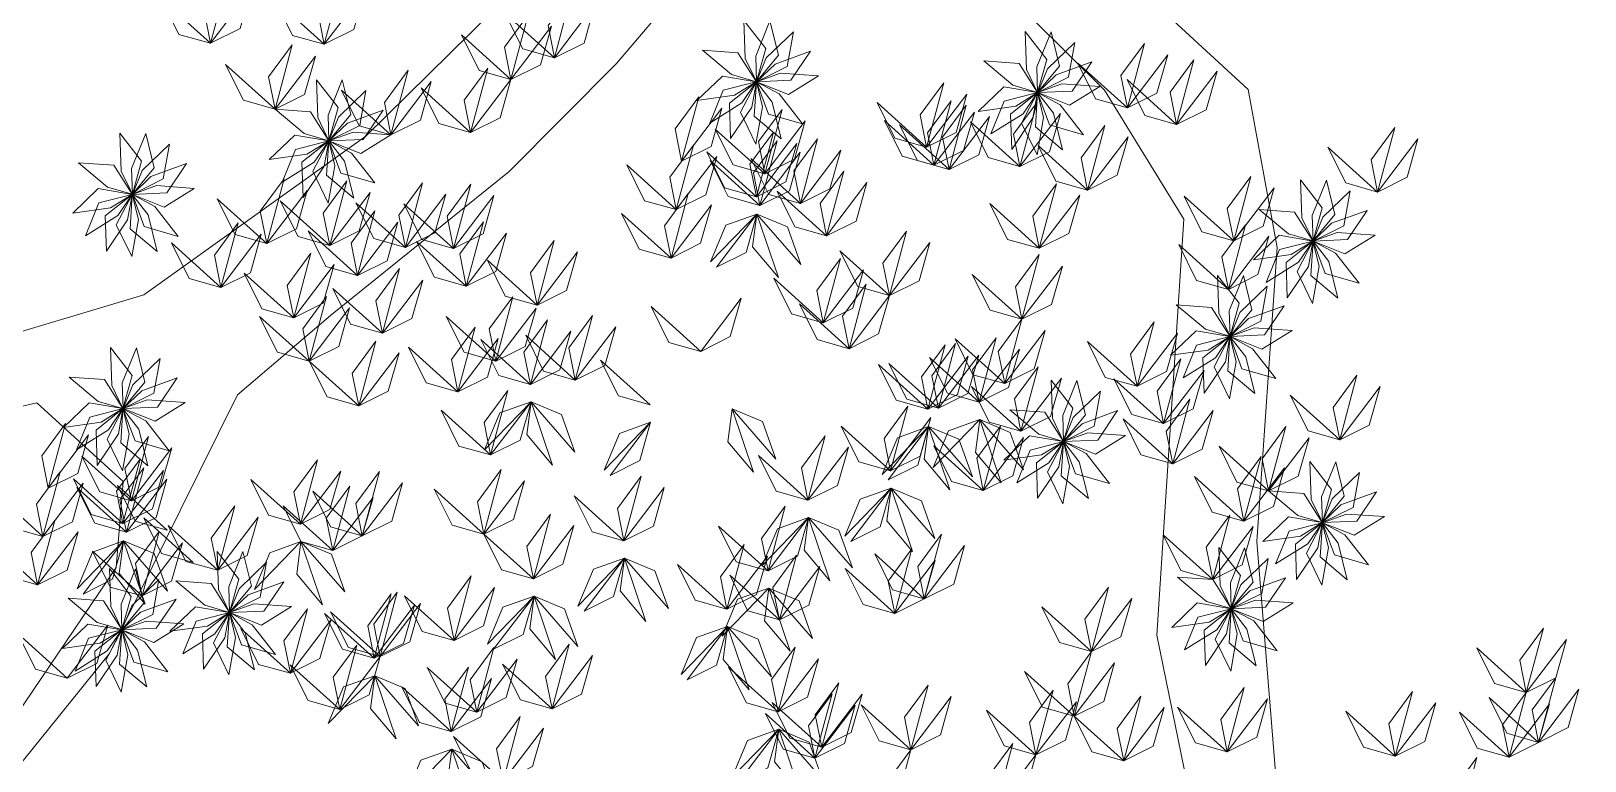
# Model space of a CAD drawing. Header units: inches. Extents: x 4350 to 28384, y -6772 to 993.
# Drawn here: x 5200.9 to 5340.5, y 536.2 to 601.8 of the extents above; entities that cross this region are included whole.
import ezdxf

# ---------------------------------------------------------------- set-up
doc = ezdxf.new("R2010")
doc.units = ezdxf.units.IN
doc.header["$MEASUREMENT"] = 0
doc.layers.add('nascosti', color=1, linetype='Continuous')

msp = doc.modelspace()

# ---------------------------------------------------------------- linework, layer by layer
at = {"layer": 'nascosti', "linetype": 'Continuous', "lineweight": 0}
for points in [[(5191.32, 674.72), (5233.34, 645.86), (5253.36, 637.56), (5262.39, 636.3), (5264.99, 631.8), (5264.36, 627.28), (5259.23, 620.17), (5230.97, 592.34), (5211.03, 578.07), (5182.7, 569.58)], [(5440.23, 498.36), (5418.93, 504.08), (5403.46, 505.31), (5384.08, 514.9), (5363.53, 492.9), (5334.44, 512.13), (5313.09, 530.75), (5311.06, 555.89), (5312.89, 582.33), (5310.26, 596.51), (5291.49, 613.85), (5281.13, 625.41), (5297.87, 633.21), (5333.93, 644.31), (5365.51, 649.59), (5395.2, 641.32), (5435.2, 634.39)], [(5199.59, 535.47), (5207.93, 545.82), (5214.33, 558.74), (5219.45, 569.08), (5227.8, 576.2), (5243.87, 589.16), (5253.51, 598.87), (5265.06, 612.45), (5273.43, 616.36), (5284.42, 609.31), (5297.36, 596.46), (5304.5, 584.88), (5302.06, 547.47), (5305.35, 531.37)], [(5181.43, 563.78), (5201.4, 568.37), (5209.16, 561.3), (5208.55, 553.56), (5190.6, 527.06)]]:
    msp.add_lwpolyline(points, dxfattribs=at)
at = {"layer": 'nascosti', "lineweight": 0}
for points in [[(5217.02, 600.68), (5216.44, 603.58), (5218.56, 606.47), (5217.02, 600.68)], [(5227.24, 600.59), (5226.66, 603.49), (5228.79, 606.38), (5227.24, 600.59)], [(5217.02, 600.68), (5214.17, 601.48), (5212.57, 604.7), (5217.02, 600.68)], [(5217.02, 600.68), (5219.68, 602), (5220.65, 605.45), (5217.02, 600.68)], [(5227.24, 600.59), (5229.9, 601.91), (5230.87, 605.36), (5227.24, 600.59)], [(5247.93, 599.37), (5247.35, 602.28), (5249.47, 605.17), (5247.93, 599.37)], [(5227.24, 600.59), (5224.39, 601.39), (5222.79, 604.61), (5227.24, 600.59)], [(5247.93, 599.37), (5245.08, 600.18), (5243.48, 603.39), (5247.93, 599.37)], [(5247.93, 599.37), (5250.59, 600.69), (5251.56, 604.15), (5247.93, 599.37)], [(5244.02, 597.43), (5243.44, 600.33), (5245.57, 603.22), (5244.02, 597.43)], [(5244.02, 597.43), (5246.68, 598.75), (5247.66, 602.2), (5244.02, 597.43)], [(5264.95, 602.71), (5265.07, 599.3), (5266.08, 597.23), (5266.91, 600.2), (5264.95, 602.71)], [(5267.28, 602.69), (5266.01, 599.53), (5266.08, 597.22), (5268.05, 599.6), (5267.28, 602.69)], [(5222.82, 594.75), (5222.23, 597.66), (5224.36, 600.55), (5222.82, 594.75)], [(5244.02, 597.43), (5241.17, 598.23), (5239.57, 601.45), (5244.02, 597.43)], [(5269.4, 601.72), (5266.95, 599.36), (5266.08, 597.22), (5268.84, 598.59), (5269.4, 601.72)], [(5290.23, 601.74), (5290.35, 598.33), (5291.35, 596.25), (5292.18, 599.23), (5290.23, 601.74)], [(5292.56, 601.72), (5291.28, 598.56), (5291.35, 596.25), (5293.32, 598.63), (5292.56, 601.72)], [(5294.68, 600.75), (5292.23, 598.39), (5291.36, 596.25), (5294.12, 597.62), (5294.68, 600.75)], [(5299.41, 594.87), (5298.83, 597.77), (5300.96, 600.66), (5299.41, 594.87)], [(5222.82, 594.75), (5225.47, 596.07), (5226.45, 599.53), (5222.82, 594.75)], [(5261.24, 600.06), (5263.85, 597.87), (5266.07, 597.22), (5264.42, 599.83), (5261.24, 600.06)], [(5270.95, 599.98), (5267.75, 598.81), (5266.08, 597.22), (5269.16, 597.35), (5270.95, 599.98)], [(5286.52, 599.09), (5289.13, 596.9), (5291.34, 596.25), (5289.69, 598.86), (5286.52, 599.09)], [(5299.41, 594.87), (5302.07, 596.19), (5303.04, 599.64), (5299.41, 594.87)], [(5303.84, 593.39), (5303.26, 596.29), (5305.38, 599.18), (5303.84, 593.39)], [(5222.82, 594.75), (5219.97, 595.56), (5218.37, 598.77), (5222.82, 594.75)], [(5233.23, 592.45), (5232.64, 595.36), (5234.77, 598.25), (5233.23, 592.45)], [(5240.39, 592.65), (5239.81, 595.56), (5241.94, 598.45), (5240.39, 592.65)], [(5260.73, 595.53), (5264.1, 596), (5266.06, 597.22), (5263.02, 597.73), (5260.73, 595.53)], [(5271.65, 597.76), (5268.25, 597.99), (5266.08, 597.21), (5268.95, 596.08), (5271.65, 597.76)], [(5296.22, 599.01), (5293.02, 597.84), (5291.36, 596.25), (5294.44, 596.38), (5296.22, 599.01)], [(5299.41, 594.87), (5296.56, 595.68), (5294.96, 598.89), (5299.41, 594.87)], [(5303.84, 593.39), (5306.49, 594.71), (5307.47, 598.16), (5303.84, 593.39)], [(5226.53, 597.4), (5226.65, 594), (5227.65, 591.92), (5228.48, 594.89), (5226.53, 597.4)], [(5228.86, 597.38), (5227.58, 594.22), (5227.65, 591.92), (5229.62, 594.29), (5228.86, 597.38)], [(5230.98, 596.42), (5228.53, 594.05), (5227.66, 591.92), (5230.42, 593.29), (5230.98, 596.42)], [(5233.23, 592.45), (5230.38, 593.26), (5228.78, 596.47), (5233.23, 592.45)], [(5233.23, 592.45), (5235.88, 593.77), (5236.86, 597.23), (5233.23, 592.45)], [(5240.39, 592.65), (5237.54, 593.46), (5235.94, 596.67), (5240.39, 592.65)], [(5240.39, 592.65), (5243.05, 593.97), (5244.02, 597.43), (5240.39, 592.65)], [(5261.88, 593.5), (5264.77, 595.31), (5266.06, 597.21), (5263.08, 596.45), (5261.88, 593.5)], [(5263.75, 592.12), (5265.66, 594.94), (5266.07, 597.21), (5263.65, 595.3), (5263.75, 592.12)], [(5266.03, 591.61), (5266.62, 594.97), (5266.07, 597.21), (5264.64, 594.48), (5266.03, 591.61)], [(5268.31, 592.08), (5267.49, 595.39), (5266.07, 597.21), (5265.88, 594.13), (5268.31, 592.08)], [(5270.21, 593.43), (5268.11, 596.12), (5266.08, 597.21), (5267.15, 594.32), (5270.21, 593.43)], [(5281.37, 591.33), (5280.79, 594.24), (5282.92, 597.13), (5281.37, 591.33)], [(5286, 594.56), (5289.38, 595.03), (5291.34, 596.25), (5288.3, 596.76), (5286, 594.56)], [(5296.93, 596.79), (5293.53, 597.02), (5291.36, 596.24), (5294.22, 595.11), (5296.93, 596.79)], [(5303.84, 593.39), (5300.99, 594.19), (5299.39, 597.41), (5303.84, 593.39)], [(5259.35, 590.08), (5258.77, 592.98), (5260.9, 595.87), (5259.35, 590.08)], [(5281.37, 591.33), (5278.52, 592.14), (5276.92, 595.35), (5281.37, 591.33)], [(5281.37, 591.33), (5284.03, 592.65), (5285, 596.11), (5281.37, 591.33)], [(5282.03, 589.71), (5281.44, 592.62), (5283.57, 595.51), (5282.03, 589.71)], [(5283.4, 589.33), (5282.81, 592.23), (5284.94, 595.12), (5283.4, 589.33)], [(5287.15, 592.53), (5290.04, 594.34), (5291.34, 596.24), (5288.35, 595.48), (5287.15, 592.53)], [(5289.03, 591.14), (5290.93, 593.97), (5291.34, 596.24), (5288.92, 594.32), (5289.03, 591.14)], [(5289.76, 589.59), (5289.18, 592.5), (5291.3, 595.39), (5289.76, 589.59)], [(5291.3, 590.64), (5291.89, 594), (5291.34, 596.24), (5289.91, 593.5), (5291.3, 590.64)], [(5293.59, 591.11), (5292.76, 594.41), (5291.35, 596.24), (5291.15, 593.16), (5293.59, 591.11)], [(5295.48, 592.46), (5293.38, 595.15), (5291.35, 596.24), (5292.43, 593.35), (5295.48, 592.46)], [(5222.82, 594.75), (5225.43, 592.56), (5227.64, 591.92), (5225.99, 594.52), (5222.82, 594.75)], [(5232.53, 594.67), (5229.32, 593.51), (5227.66, 591.91), (5230.74, 592.04), (5232.53, 594.67)], [(5259.35, 590.08), (5262.01, 591.4), (5262.98, 594.85), (5259.35, 590.08)], [(5266.83, 588.93), (5266.25, 591.84), (5268.38, 594.73), (5266.83, 588.93)], [(5266.83, 588.93), (5269.49, 590.25), (5270.46, 593.71), (5266.83, 588.93)], [(5282.03, 589.71), (5279.18, 590.52), (5277.58, 593.73), (5282.03, 589.71)], [(5282.03, 589.71), (5284.68, 591.03), (5285.66, 594.49), (5282.03, 589.71)], [(5283.4, 589.33), (5286.05, 590.65), (5287.03, 594.1), (5283.4, 589.33)], [(5289.76, 589.59), (5286.91, 590.4), (5285.31, 593.61), (5289.76, 589.59)], [(5289.76, 589.59), (5292.42, 590.91), (5293.39, 594.37), (5289.76, 589.59)], [(5208.86, 592.59), (5208.98, 589.19), (5209.99, 587.11), (5210.82, 590.08), (5208.86, 592.59)], [(5211.19, 592.57), (5209.92, 589.41), (5209.99, 587.11), (5211.96, 589.48), (5211.19, 592.57)], [(5222.3, 590.22), (5225.68, 590.7), (5227.64, 591.91), (5224.6, 592.43), (5222.3, 590.22)], [(5233.23, 592.45), (5229.83, 592.69), (5227.66, 591.91), (5230.52, 590.77), (5233.23, 592.45)], [(5266.83, 588.93), (5263.98, 589.74), (5262.38, 592.95), (5266.83, 588.93)], [(5266.07, 586.89), (5265.48, 589.8), (5267.61, 592.69), (5266.07, 586.89)], [(5283.4, 589.33), (5280.54, 590.13), (5278.94, 593.35), (5283.4, 589.33)], [(5295.84, 587.48), (5295.26, 590.39), (5297.39, 593.28), (5295.84, 587.48)], [(5295.84, 587.48), (5298.5, 588.81), (5299.48, 592.26), (5295.84, 587.48)], [(5321.9, 587.31), (5321.31, 590.21), (5323.44, 593.1), (5321.9, 587.31)], [(5213.32, 591.61), (5210.86, 589.24), (5209.99, 587.1), (5212.76, 588.48), (5213.32, 591.61)], [(5223.45, 588.19), (5226.34, 590), (5227.64, 591.91), (5224.65, 591.14), (5223.45, 588.19)], [(5225.33, 586.81), (5227.23, 589.64), (5227.64, 591.91), (5225.22, 589.99), (5225.33, 586.81)], [(5227.6, 586.31), (5228.19, 589.66), (5227.64, 591.9), (5226.22, 589.17), (5227.6, 586.31)], [(5229.89, 586.77), (5229.06, 590.08), (5227.65, 591.9), (5227.45, 588.82), (5229.89, 586.77)], [(5231.78, 588.13), (5229.68, 590.81), (5227.65, 591.9), (5228.73, 589.01), (5231.78, 588.13)], [(5258.87, 585.73), (5258.29, 588.63), (5260.42, 591.52), (5258.87, 585.73)], [(5266.07, 586.89), (5263.22, 587.7), (5261.62, 590.91), (5266.07, 586.89)], [(5266.39, 586.11), (5265.8, 589.02), (5267.93, 591.91), (5266.39, 586.11)], [(5266.07, 586.89), (5268.72, 588.21), (5269.7, 591.66), (5266.07, 586.89)], [(5266.39, 586.11), (5269.04, 587.43), (5270.02, 590.88), (5266.39, 586.11)], [(5270.03, 586.29), (5269.44, 589.2), (5271.57, 592.09), (5270.03, 586.29)], [(5270.03, 586.29), (5272.68, 587.61), (5273.66, 591.07), (5270.03, 586.29)], [(5295.84, 587.48), (5292.99, 588.29), (5291.39, 591.5), (5295.84, 587.48)], [(5321.9, 587.31), (5319.04, 588.12), (5317.44, 591.33), (5321.9, 587.31)], [(5321.9, 587.31), (5324.55, 588.63), (5325.53, 592.08), (5321.9, 587.31)], [(5205.15, 589.94), (5207.77, 587.75), (5209.98, 587.11), (5208.33, 589.71), (5205.15, 589.94)], [(5214.86, 589.86), (5211.66, 588.7), (5209.99, 587.1), (5213.08, 587.23), (5214.86, 589.86)], [(5258.87, 585.73), (5256.02, 586.53), (5254.42, 589.74), (5258.87, 585.73)], [(5258.87, 585.73), (5261.53, 587.05), (5262.51, 590.5), (5258.87, 585.73)], [(5266.39, 586.11), (5263.53, 586.92), (5261.93, 590.13), (5266.39, 586.11)], [(5270.03, 586.29), (5267.18, 587.1), (5265.58, 590.31), (5270.03, 586.29)], [(5222.07, 582.68), (5221.49, 585.59), (5223.62, 588.48), (5222.07, 582.68)], [(5227.73, 582.5), (5227.14, 585.41), (5229.27, 588.3), (5227.73, 582.5)], [(5234.53, 582.33), (5233.94, 585.24), (5236.07, 588.13), (5234.53, 582.33)], [(5238.85, 582.22), (5238.27, 585.13), (5240.4, 588.02), (5238.85, 582.22)], [(5272.38, 583.38), (5271.8, 586.29), (5273.93, 589.18), (5272.38, 583.38)], [(5272.38, 583.38), (5275.04, 584.7), (5276.01, 588.16), (5272.38, 583.38)], [(5291.5, 582.25), (5290.92, 585.15), (5293.05, 588.04), (5291.5, 582.25)], [(5308.97, 582.92), (5308.39, 585.82), (5310.51, 588.71), (5308.97, 582.92)], [(5314.98, 588.39), (5315.1, 584.99), (5316.1, 582.91), (5316.93, 585.88), (5314.98, 588.39)], [(5317.31, 588.37), (5316.03, 585.21), (5316.1, 582.91), (5318.07, 585.28), (5317.31, 588.37)], [(5204.64, 585.41), (5208.02, 585.89), (5209.98, 587.1), (5206.93, 587.62), (5204.64, 585.41)], [(5205.79, 583.38), (5208.68, 585.19), (5209.98, 587.1), (5206.99, 586.33), (5205.79, 583.38)], [(5207.66, 582), (5209.57, 584.82), (5209.98, 587.09), (5207.56, 585.18), (5207.66, 582)], [(5209.94, 581.5), (5210.53, 584.85), (5209.98, 587.09), (5208.55, 584.36), (5209.94, 581.5)], [(5212.22, 581.96), (5211.4, 585.27), (5209.98, 587.09), (5209.79, 584.01), (5212.22, 581.96)], [(5215.56, 587.64), (5212.16, 587.88), (5209.99, 587.1), (5212.86, 585.96), (5215.56, 587.64)], [(5214.12, 583.32), (5212.02, 586), (5209.99, 587.09), (5211.06, 584.2), (5214.12, 583.32)], [(5222.07, 582.68), (5219.22, 583.49), (5217.62, 586.7), (5222.07, 582.68)], [(5222.07, 582.68), (5224.73, 584), (5225.71, 587.45), (5222.07, 582.68)], [(5227.73, 582.5), (5224.88, 583.31), (5223.28, 586.52), (5227.73, 582.5)], [(5227.73, 582.5), (5230.38, 583.82), (5231.36, 587.28), (5227.73, 582.5)], [(5234.53, 582.33), (5237.18, 583.65), (5238.16, 587.11), (5234.53, 582.33)], [(5238.85, 582.22), (5241.51, 583.55), (5242.48, 587), (5238.85, 582.22)], [(5258.4, 581.37), (5257.81, 584.28), (5259.94, 587.17), (5258.4, 581.37)], [(5272.38, 583.38), (5269.53, 584.19), (5267.93, 587.4), (5272.38, 583.38)], [(5291.5, 582.25), (5294.16, 583.57), (5295.13, 587.02), (5291.5, 582.25)], [(5308.97, 582.92), (5306.12, 583.72), (5304.52, 586.93), (5308.97, 582.92)], [(5308.97, 582.92), (5311.62, 584.24), (5312.6, 587.69), (5308.97, 582.92)], [(5319.43, 587.41), (5316.98, 585.04), (5316.11, 582.9), (5318.87, 584.28), (5319.43, 587.41)], [(5230.23, 579.81), (5229.65, 582.72), (5231.77, 585.61), (5230.23, 579.81)], [(5234.53, 582.33), (5231.68, 583.14), (5230.08, 586.35), (5234.53, 582.33)], [(5238.85, 582.22), (5236, 583.03), (5234.4, 586.24), (5238.85, 582.22)], [(5258.4, 581.37), (5255.54, 582.18), (5253.94, 585.39), (5258.4, 581.37)], [(5258.4, 581.37), (5261.05, 582.7), (5262.03, 586.15), (5258.4, 581.37)], [(5266.12, 585.32), (5263.33, 584.33), (5261.95, 581.02), (5266.12, 585.32)], [(5262.49, 580.55), (5265.14, 581.87), (5266.12, 585.32), (5262.49, 580.55)], [(5266.12, 585.32), (5265.73, 582.38), (5268.05, 579.64), (5266.12, 585.32)], [(5266.12, 585.32), (5268.86, 584.18), (5270.06, 580.8), (5266.12, 585.32)], [(5291.5, 582.25), (5288.65, 583.05), (5287.05, 586.27), (5291.5, 582.25)], [(5311.27, 585.74), (5313.88, 583.55), (5316.09, 582.91), (5314.44, 585.51), (5311.27, 585.74)], [(5320.97, 585.66), (5317.77, 584.5), (5316.11, 582.9), (5319.19, 583.03), (5320.97, 585.66)], [(5217.95, 578.73), (5217.37, 581.64), (5219.5, 584.53), (5217.95, 578.73)], [(5230.23, 579.81), (5227.38, 580.62), (5225.78, 583.83), (5230.23, 579.81)], [(5230.23, 579.81), (5232.88, 581.13), (5233.86, 584.59), (5230.23, 579.81)], [(5239.99, 578.84), (5239.41, 581.75), (5241.54, 584.64), (5239.99, 578.84)], [(5278.03, 578.01), (5277.45, 580.91), (5279.57, 583.8), (5278.03, 578.01)], [(5308.49, 578.56), (5307.91, 581.47), (5310.03, 584.36), (5308.49, 578.56)], [(5217.95, 578.73), (5215.1, 579.54), (5213.5, 582.75), (5217.95, 578.73)], [(5217.95, 578.73), (5220.61, 580.05), (5221.58, 583.51), (5217.95, 578.73)], [(5239.99, 578.84), (5237.14, 579.65), (5235.54, 582.86), (5239.99, 578.84)], [(5239.99, 578.84), (5242.65, 580.16), (5243.63, 583.62), (5239.99, 578.84)], [(5246.36, 577.15), (5245.77, 580.06), (5247.9, 582.95), (5246.36, 577.15)], [(5278.03, 578.01), (5280.69, 579.33), (5281.66, 582.78), (5278.03, 578.01)], [(5308.49, 578.56), (5305.64, 579.37), (5304.04, 582.58), (5308.49, 578.56)], [(5308.49, 578.56), (5311.15, 579.89), (5312.12, 583.34), (5308.49, 578.56)], [(5310.75, 581.21), (5314.13, 581.69), (5316.09, 582.9), (5313.05, 583.42), (5310.75, 581.21)], [(5311.9, 579.18), (5314.79, 580.99), (5316.09, 582.9), (5313.1, 582.13), (5311.9, 579.18)], [(5313.78, 577.8), (5315.68, 580.63), (5316.09, 582.9), (5313.67, 580.98), (5313.78, 577.8)], [(5316.05, 577.3), (5316.64, 580.65), (5316.09, 582.89), (5314.66, 580.16), (5316.05, 577.3)], [(5318.34, 577.76), (5317.51, 581.07), (5316.1, 582.89), (5315.9, 579.81), (5318.34, 577.76)], [(5320.23, 579.12), (5318.13, 581.8), (5316.1, 582.89), (5317.18, 580), (5320.23, 579.12)], [(5321.68, 583.44), (5318.28, 583.68), (5316.11, 582.9), (5318.97, 581.76), (5321.68, 583.44)], [(5224.49, 576.01), (5223.9, 578.91), (5226.03, 581.8), (5224.49, 576.01)], [(5224.49, 576.01), (5223.9, 578.91), (5226.03, 581.8), (5224.49, 576.01)], [(5246.36, 577.15), (5243.5, 577.96), (5241.9, 581.17), (5246.36, 577.15)], [(5246.36, 577.15), (5249.01, 578.47), (5249.99, 581.92), (5246.36, 577.15)], [(5272.08, 575.54), (5271.5, 578.45), (5273.63, 581.34), (5272.08, 575.54)], [(5278.03, 578.01), (5275.18, 578.81), (5273.58, 582.03), (5278.03, 578.01)], [(5289.94, 575.88), (5289.35, 578.79), (5291.48, 581.68), (5289.94, 575.88)], [(5224.49, 576.01), (5221.64, 576.81), (5220.04, 580.03), (5224.49, 576.01)], [(5224.49, 576.01), (5221.64, 576.81), (5220.04, 580.03), (5224.49, 576.01)], [(5224.49, 576.01), (5227.14, 577.33), (5228.12, 580.78), (5224.49, 576.01)], [(5224.49, 576.01), (5227.14, 577.33), (5228.12, 580.78), (5224.49, 576.01)], [(5232.46, 574.63), (5231.88, 577.54), (5234, 580.43), (5232.46, 574.63)], [(5272.08, 575.54), (5269.23, 576.35), (5267.63, 579.56), (5272.08, 575.54)], [(5272.08, 575.54), (5274.74, 576.86), (5275.71, 580.32), (5272.08, 575.54)], [(5289.94, 575.88), (5287.08, 576.69), (5285.48, 579.9), (5289.94, 575.88)], [(5289.94, 575.88), (5292.59, 577.2), (5293.57, 580.66), (5289.94, 575.88)], [(5307.51, 579.82), (5307.63, 576.41), (5308.64, 574.34), (5309.47, 577.31), (5307.51, 579.82)], [(5309.85, 579.8), (5308.57, 576.64), (5308.64, 574.34), (5310.61, 576.71), (5309.85, 579.8)], [(5232.46, 574.63), (5229.61, 575.44), (5228.01, 578.65), (5232.46, 574.63)], [(5232.46, 574.63), (5235.12, 575.95), (5236.09, 579.4), (5232.46, 574.63)], [(5274.4, 573.23), (5273.82, 576.14), (5275.94, 579.03), (5274.4, 573.23)], [(5311.97, 578.84), (5309.52, 576.47), (5308.64, 574.33), (5311.41, 575.7), (5311.97, 578.84)], [(5225.89, 572.11), (5225.3, 575.02), (5227.43, 577.91), (5225.89, 572.11)], [(5225.89, 572.11), (5228.54, 573.43), (5229.52, 576.89), (5225.89, 572.11)], [(5242.65, 572.11), (5242.06, 575.01), (5244.19, 577.9), (5242.65, 572.11)], [(5242.65, 572.11), (5245.3, 573.43), (5246.28, 576.88), (5242.65, 572.11)], [(5261.07, 572.99), (5258.21, 573.79), (5256.61, 577.01), (5261.07, 572.99)], [(5261.07, 572.99), (5263.72, 574.31), (5264.7, 577.76), (5261.07, 572.99)], [(5274.4, 573.23), (5271.55, 574.04), (5269.95, 577.25), (5274.4, 573.23)], [(5274.4, 573.23), (5277.05, 574.55), (5278.03, 578.01), (5274.4, 573.23)], [(5303.8, 577.17), (5306.42, 574.98), (5308.63, 574.34), (5306.98, 576.94), (5303.8, 577.17)], [(5313.51, 577.09), (5310.31, 575.93), (5308.64, 574.33), (5311.73, 574.46), (5313.51, 577.09)], [(5225.89, 572.11), (5223.03, 572.92), (5221.43, 576.13), (5225.89, 572.11)], [(5242.65, 572.11), (5239.8, 572.91), (5238.2, 576.13), (5242.65, 572.11)], [(5245.77, 570.02), (5245.18, 572.92), (5247.31, 575.81), (5245.77, 570.02)], [(5249.8, 570.41), (5249.21, 573.31), (5251.34, 576.2), (5249.8, 570.41)], [(5288.39, 570.09), (5287.81, 572.99), (5289.94, 575.88), (5288.39, 570.09)], [(5300.28, 569.85), (5299.69, 572.75), (5301.82, 575.64), (5300.28, 569.85)], [(5239.25, 569.35), (5238.66, 572.26), (5240.79, 575.15), (5239.25, 569.35)], [(5239.25, 569.35), (5241.9, 570.67), (5242.88, 574.13), (5239.25, 569.35)], [(5245.77, 570.02), (5242.92, 570.82), (5241.32, 574.04), (5245.77, 570.02)], [(5249.8, 570.41), (5246.95, 571.21), (5245.35, 574.43), (5249.8, 570.41)], [(5245.77, 570.02), (5248.42, 571.34), (5249.4, 574.79), (5245.77, 570.02)], [(5249.8, 570.41), (5252.45, 571.73), (5253.43, 575.18), (5249.8, 570.41)], [(5288.39, 570.09), (5285.54, 570.89), (5283.94, 574.11), (5288.39, 570.09)], [(5286.09, 568.42), (5285.5, 571.32), (5287.63, 574.21), (5286.09, 568.42)], [(5288.39, 570.09), (5291.05, 571.41), (5292.03, 574.86), (5288.39, 570.09)], [(5300.28, 569.85), (5302.93, 571.17), (5303.91, 574.62), (5300.28, 569.85)], [(5303.29, 572.64), (5306.67, 573.11), (5308.63, 574.33), (5305.59, 574.84), (5303.29, 572.64)], [(5304.44, 570.61), (5307.33, 572.42), (5308.63, 574.33), (5305.64, 573.56), (5304.44, 570.61)], [(5306.31, 569.23), (5308.22, 572.05), (5308.63, 574.32), (5306.21, 572.41), (5306.31, 569.23)], [(5308.59, 568.72), (5309.18, 572.08), (5308.63, 574.32), (5307.2, 571.59), (5308.59, 568.72)], [(5310.87, 569.19), (5310.05, 572.5), (5308.63, 574.32), (5308.44, 571.24), (5310.87, 569.19)], [(5314.21, 574.87), (5310.81, 575.11), (5308.64, 574.33), (5311.51, 573.19), (5314.21, 574.87)], [(5312.77, 570.54), (5310.67, 573.23), (5308.64, 574.32), (5309.71, 571.43), (5312.77, 570.54)], [(5208.03, 573.33), (5208.15, 569.93), (5209.15, 567.85), (5209.98, 570.82), (5208.03, 573.33)], [(5210.36, 573.32), (5209.08, 570.16), (5209.16, 567.85), (5211.12, 570.23), (5210.36, 573.32)], [(5230.34, 568.09), (5229.75, 571), (5231.88, 573.89), (5230.34, 568.09)], [(5230.34, 568.09), (5232.99, 569.41), (5233.97, 572.87), (5230.34, 568.09)], [(5239.25, 569.35), (5236.4, 570.16), (5234.8, 573.37), (5239.25, 569.35)], [(5281.49, 567.79), (5280.91, 570.7), (5283.04, 573.59), (5281.49, 567.79)], [(5281.49, 567.79), (5284.15, 569.11), (5285.12, 572.57), (5281.49, 567.79)], [(5282.43, 567.88), (5281.85, 570.79), (5283.97, 573.68), (5282.43, 567.88)], [(5282.43, 567.88), (5285.08, 569.2), (5286.06, 572.66), (5282.43, 567.88)], [(5286.09, 568.42), (5288.74, 569.74), (5289.72, 573.19), (5286.09, 568.42)], [(5300.28, 569.85), (5297.42, 570.65), (5295.83, 573.86), (5300.28, 569.85)], [(5212.48, 572.35), (5210.03, 569.98), (5209.16, 567.85), (5211.92, 569.22), (5212.48, 572.35)], [(5230.34, 568.09), (5227.49, 568.9), (5225.89, 572.11), (5230.34, 568.09)], [(5256.52, 568.19), (5253.67, 568.99), (5252.07, 572.21), (5256.52, 568.19)], [(5281.49, 567.79), (5278.64, 568.6), (5277.04, 571.81), (5281.49, 567.79)], [(5282.43, 567.88), (5279.58, 568.69), (5277.98, 571.9), (5282.43, 567.88)], [(5286.09, 568.42), (5283.24, 569.22), (5281.64, 572.44), (5286.09, 568.42)], [(5289.85, 565.82), (5289.27, 568.72), (5291.4, 571.61), (5289.85, 565.82)], [(5302.67, 566.51), (5302.08, 569.42), (5304.21, 572.31), (5302.67, 566.51)], [(5302.67, 566.51), (5305.32, 567.83), (5306.3, 571.28), (5302.67, 566.51)], [(5204.32, 570.68), (5206.93, 568.49), (5209.15, 567.85), (5207.49, 570.45), (5204.32, 570.68)], [(5214.03, 570.61), (5210.83, 569.44), (5209.16, 567.84), (5212.24, 567.97), (5214.03, 570.61)], [(5289.85, 565.82), (5287, 566.62), (5285.4, 569.84), (5289.85, 565.82)], [(5289.85, 565.82), (5292.51, 567.14), (5293.48, 570.59), (5289.85, 565.82)], [(5292.55, 570.39), (5292.67, 566.98), (5293.67, 564.9), (5294.5, 567.87), (5292.55, 570.39)], [(5294.88, 570.37), (5293.6, 567.21), (5293.67, 564.9), (5295.64, 567.28), (5294.88, 570.37)], [(5302.67, 566.51), (5299.81, 567.32), (5298.21, 570.53), (5302.67, 566.51)], [(5318.5, 565.04), (5317.91, 567.95), (5320.04, 570.84), (5318.5, 565.04)], [(5318.5, 565.04), (5321.15, 566.36), (5322.13, 569.82), (5318.5, 565.04)], [(5203.81, 566.15), (5207.18, 566.63), (5209.14, 567.84), (5206.1, 568.36), (5203.81, 566.15)], [(5214.73, 568.38), (5211.33, 568.62), (5209.16, 567.84), (5212.03, 566.7), (5214.73, 568.38)], [(5242.19, 563.68), (5241.61, 566.58), (5243.73, 569.47), (5242.19, 563.68)], [(5245.82, 568.45), (5243.03, 567.46), (5241.65, 564.14), (5245.82, 568.45)], [(5242.19, 563.68), (5244.84, 565), (5245.82, 568.45), (5242.19, 563.68)], [(5242.19, 563.68), (5244.84, 565), (5245.82, 568.45), (5242.19, 563.68)], [(5245.82, 568.45), (5245.43, 565.51), (5247.75, 562.77), (5245.82, 568.45)], [(5245.82, 568.45), (5248.56, 567.31), (5249.76, 563.93), (5245.82, 568.45)], [(5297, 569.4), (5294.55, 567.03), (5293.68, 564.9), (5296.44, 566.27), (5297, 569.4)], [(5303.49, 562.89), (5302.9, 565.79), (5305.03, 568.68), (5303.49, 562.89)], [(5318.5, 565.04), (5315.65, 565.85), (5314.05, 569.06), (5318.5, 565.04)], [(5204.96, 564.13), (5207.85, 565.93), (5209.14, 567.84), (5206.16, 567.07), (5204.96, 564.13)], [(5206.83, 562.74), (5208.74, 565.57), (5209.14, 567.84), (5206.73, 565.92), (5206.83, 562.74)], [(5209.11, 562.24), (5209.7, 565.59), (5209.15, 567.83), (5207.72, 565.1), (5209.11, 562.24)], [(5211.39, 562.7), (5210.56, 566.01), (5209.15, 567.83), (5208.96, 564.76), (5211.39, 562.7)], [(5213.29, 564.06), (5211.19, 566.74), (5209.15, 567.83), (5210.23, 564.94), (5213.29, 564.06)], [(5242.19, 563.68), (5239.34, 564.48), (5237.74, 567.7), (5242.19, 563.68)], [(5263.89, 567.81), (5263.5, 564.87), (5265.82, 562.13), (5263.89, 567.81)], [(5263.89, 567.81), (5266.63, 566.67), (5267.83, 563.29), (5263.89, 567.81)], [(5278.13, 562.25), (5277.55, 565.16), (5279.67, 568.05), (5278.13, 562.25)], [(5278.13, 562.25), (5277.55, 565.16), (5279.67, 568.05), (5278.13, 562.25)], [(5278.13, 562.25), (5280.78, 563.58), (5281.76, 567.03), (5278.13, 562.25)], [(5278.13, 562.25), (5280.78, 563.58), (5281.76, 567.03), (5278.13, 562.25)], [(5288.84, 567.74), (5291.45, 565.54), (5293.66, 564.9), (5292.01, 567.51), (5288.84, 567.74)], [(5298.54, 567.66), (5295.34, 566.49), (5293.68, 564.89), (5296.76, 565.02), (5298.54, 567.66)], [(5303.49, 562.89), (5306.14, 564.21), (5307.12, 567.66), (5303.49, 562.89)], [(5202.43, 560.7), (5201.85, 563.61), (5203.97, 566.5), (5202.43, 560.7)], [(5256.57, 566.62), (5253.78, 565.62), (5252.4, 562.31), (5256.57, 566.62)], [(5252.94, 561.84), (5255.6, 563.17), (5256.57, 566.62), (5252.94, 561.84)], [(5278.13, 562.25), (5275.28, 563.06), (5273.68, 566.27), (5278.13, 562.25)], [(5278.13, 562.25), (5275.28, 563.06), (5273.68, 566.27), (5278.13, 562.25)], [(5281.55, 566.23), (5278.75, 565.23), (5277.37, 561.92), (5281.55, 566.23)], [(5277.92, 561.45), (5280.57, 562.77), (5281.55, 566.23), (5277.92, 561.45)], [(5281.55, 566.23), (5281.16, 563.29), (5283.47, 560.55), (5281.55, 566.23)], [(5281.55, 566.23), (5284.28, 565.09), (5285.49, 561.71), (5281.55, 566.23)], [(5286.14, 566.85), (5283.35, 565.85), (5281.97, 562.54), (5286.14, 566.85)], [(5286.14, 566.85), (5285.75, 563.91), (5288.07, 561.17), (5286.14, 566.85)], [(5286.46, 560.48), (5285.88, 563.39), (5288, 566.28), (5286.46, 560.48)], [(5286.14, 566.85), (5288.88, 565.71), (5290.08, 562.33), (5286.14, 566.85)], [(5299.25, 565.43), (5295.85, 565.67), (5293.68, 564.89), (5296.54, 563.75), (5299.25, 565.43)], [(5303.49, 562.89), (5300.63, 563.69), (5299.03, 566.91), (5303.49, 562.89)], [(5312.11, 560.44), (5311.52, 563.34), (5313.65, 566.23), (5312.11, 560.44)], [(5202.43, 560.7), (5205.09, 562.02), (5206.06, 565.48), (5202.43, 560.7)], [(5209.91, 559.56), (5209.33, 562.46), (5211.45, 565.35), (5209.91, 559.56)], [(5209.91, 559.56), (5212.56, 560.88), (5213.54, 564.33), (5209.91, 559.56)], [(5270.7, 559.61), (5270.12, 562.52), (5272.25, 565.41), (5270.7, 559.61)], [(5270.7, 559.61), (5273.36, 560.93), (5274.34, 564.39), (5270.7, 559.61)], [(5286.46, 560.48), (5283.61, 561.29), (5282.01, 564.5), (5286.46, 560.48)], [(5286.46, 560.48), (5289.12, 561.81), (5290.09, 565.26), (5286.46, 560.48)], [(5288.32, 563.21), (5291.7, 563.68), (5293.66, 564.9), (5290.62, 565.41), (5288.32, 563.21)], [(5289.47, 561.18), (5292.36, 562.98), (5293.66, 564.89), (5290.67, 564.12), (5289.47, 561.18)], [(5291.35, 559.79), (5293.25, 562.62), (5293.66, 564.89), (5291.24, 562.97), (5291.35, 559.79)], [(5293.62, 559.29), (5294.21, 562.65), (5293.66, 564.89), (5292.23, 562.15), (5293.62, 559.29)], [(5295.91, 559.76), (5295.08, 563.06), (5293.67, 564.88), (5293.47, 561.81), (5295.91, 559.76)], [(5297.8, 561.11), (5295.7, 563.8), (5293.67, 564.89), (5294.75, 561.99), (5297.8, 561.11)], [(5312.11, 560.44), (5309.25, 561.24), (5307.65, 564.46), (5312.11, 560.44)], [(5312.11, 560.44), (5314.76, 561.76), (5315.74, 565.21), (5312.11, 560.44)], [(5209.91, 559.56), (5207.06, 560.36), (5205.46, 563.58), (5209.91, 559.56)], [(5209.15, 557.52), (5208.56, 560.42), (5210.69, 563.31), (5209.15, 557.52)], [(5225.09, 557.45), (5224.51, 560.36), (5226.63, 563.25), (5225.09, 557.45)], [(5270.7, 559.61), (5267.85, 560.42), (5266.25, 563.63), (5270.7, 559.61)], [(5309.89, 557.73), (5309.3, 560.64), (5311.43, 563.53), (5309.89, 557.73)], [(5315.82, 563.09), (5315.94, 559.68), (5316.94, 557.6), (5317.77, 560.57), (5315.82, 563.09)], [(5318.15, 563.07), (5316.87, 559.91), (5316.94, 557.6), (5318.91, 559.98), (5318.15, 563.07)], [(5201.95, 556.35), (5201.37, 559.26), (5203.5, 562.15), (5201.95, 556.35)], [(5209.15, 557.52), (5206.29, 558.32), (5204.7, 561.53), (5209.15, 557.52)], [(5209.46, 556.74), (5208.88, 559.64), (5211.01, 562.53), (5209.46, 556.74)], [(5209.15, 557.52), (5211.8, 558.84), (5212.78, 562.29), (5209.15, 557.52)], [(5209.46, 556.74), (5212.12, 558.06), (5213.1, 561.51), (5209.46, 556.74)], [(5225.09, 557.45), (5222.24, 558.26), (5220.64, 561.47), (5225.09, 557.45)], [(5225.09, 557.45), (5227.75, 558.78), (5228.72, 562.23), (5225.09, 557.45)], [(5230.65, 556.4), (5230.07, 559.31), (5232.19, 562.2), (5230.65, 556.4)], [(5241.58, 556.57), (5241, 559.48), (5243.13, 562.37), (5241.58, 556.57)], [(5254.16, 555.97), (5253.58, 558.87), (5255.71, 561.76), (5254.16, 555.97)], [(5309.89, 557.73), (5307.04, 558.54), (5305.44, 561.75), (5309.89, 557.73)], [(5309.89, 557.73), (5312.54, 559.06), (5313.52, 562.51), (5309.89, 557.73)], [(5320.27, 562.1), (5317.82, 559.73), (5316.95, 557.6), (5319.71, 558.97), (5320.27, 562.1)], [(5201.95, 556.35), (5199.1, 557.16), (5197.5, 560.37), (5201.95, 556.35)], [(5201.95, 556.35), (5204.61, 557.67), (5205.58, 561.13), (5201.95, 556.35)], [(5209.46, 556.74), (5206.61, 557.54), (5205.01, 560.76), (5209.46, 556.74)], [(5213.11, 556.92), (5210.25, 557.73), (5208.65, 560.94), (5213.11, 556.92)], [(5230.65, 556.4), (5227.8, 557.21), (5226.2, 560.42), (5230.65, 556.4)], [(5228, 555.08), (5227.41, 557.99), (5229.54, 560.88), (5228, 555.08)], [(5230.65, 556.4), (5233.3, 557.72), (5234.28, 561.18), (5230.65, 556.4)], [(5241.58, 556.57), (5238.73, 557.38), (5237.13, 560.59), (5241.58, 556.57)], [(5241.58, 556.57), (5244.24, 557.89), (5245.22, 561.34), (5241.58, 556.57)], [(5254.16, 555.97), (5251.31, 556.77), (5249.71, 559.99), (5254.16, 555.97)], [(5254.16, 555.97), (5256.82, 557.29), (5257.79, 560.74), (5254.16, 555.97)], [(5278.18, 560.69), (5275.39, 559.69), (5274.01, 556.38), (5278.18, 560.69)], [(5274.55, 555.91), (5277.21, 557.23), (5278.18, 560.69), (5274.55, 555.91)], [(5278.18, 560.69), (5277.79, 557.75), (5280.11, 555.01), (5278.18, 560.69)], [(5278.18, 560.69), (5280.92, 559.55), (5282.12, 556.17), (5278.18, 560.69)], [(5312.11, 560.44), (5314.72, 558.25), (5316.93, 557.6), (5315.28, 560.21), (5312.11, 560.44)], [(5321.81, 560.36), (5318.61, 559.19), (5316.95, 557.6), (5320.03, 557.72), (5321.81, 560.36)], [(5217.66, 553.31), (5217.07, 556.21), (5219.2, 559.1), (5217.66, 553.31)], [(5228, 555.08), (5225.14, 555.89), (5223.55, 559.1), (5228, 555.08)], [(5228, 555.08), (5230.65, 556.4), (5231.63, 559.86), (5228, 555.08)], [(5267.13, 553.27), (5266.54, 556.18), (5268.67, 559.07), (5267.13, 553.27)], [(5201.47, 552), (5200.89, 554.91), (5203.02, 557.8), (5201.47, 552)], [(5215.46, 554.01), (5212.61, 554.81), (5211.01, 558.03), (5215.46, 554.01)], [(5217.66, 553.31), (5214.81, 554.11), (5213.21, 557.33), (5217.66, 553.31)], [(5217.66, 553.31), (5220.31, 554.63), (5221.29, 558.08), (5217.66, 553.31)], [(5246.04, 552.55), (5245.45, 555.46), (5247.58, 558.35), (5246.04, 552.55)], [(5246.04, 552.55), (5248.69, 553.87), (5249.67, 557.33), (5246.04, 552.55)], [(5267.13, 553.27), (5264.27, 554.08), (5262.67, 557.29), (5267.13, 553.27)], [(5270.76, 558.05), (5267.96, 557.05), (5266.58, 553.74), (5270.76, 558.05)], [(5267.13, 553.27), (5269.78, 554.59), (5270.76, 558.05), (5267.13, 553.27)], [(5270.76, 558.05), (5270.37, 555.11), (5272.68, 552.37), (5270.76, 558.05)], [(5270.76, 558.05), (5273.49, 556.91), (5274.7, 553.53), (5270.76, 558.05)], [(5307.08, 552.47), (5306.5, 555.38), (5308.63, 558.27), (5307.08, 552.47)], [(5307.08, 552.47), (5309.74, 553.8), (5310.71, 557.25), (5307.08, 552.47)], [(5311.59, 555.91), (5314.97, 556.38), (5316.93, 557.6), (5313.89, 558.11), (5311.59, 555.91)], [(5312.74, 553.88), (5315.63, 555.68), (5316.93, 557.59), (5313.94, 556.83), (5312.74, 553.88)], [(5314.62, 552.49), (5316.52, 555.32), (5316.93, 557.59), (5314.51, 555.67), (5314.62, 552.49)], [(5316.89, 551.99), (5317.48, 555.35), (5316.93, 557.59), (5315.5, 554.85), (5316.89, 551.99)], [(5319.17, 552.46), (5318.35, 555.76), (5316.94, 557.59), (5316.74, 554.51), (5319.17, 552.46)], [(5321.07, 553.81), (5318.97, 556.5), (5316.94, 557.59), (5318.02, 554.7), (5321.07, 553.81)], [(5322.52, 558.14), (5319.12, 558.37), (5316.95, 557.59), (5319.81, 556.46), (5322.52, 558.14)], [(5201.47, 552), (5198.62, 552.81), (5197.02, 556.02), (5201.47, 552)], [(5201.47, 552), (5204.13, 553.32), (5205.11, 556.77), (5201.47, 552)], [(5209.2, 555.95), (5206.41, 554.95), (5205.03, 551.64), (5209.2, 555.95)], [(5205.57, 551.17), (5208.22, 552.5), (5209.2, 555.95), (5205.57, 551.17)], [(5209.2, 555.95), (5208.81, 553.01), (5211.13, 550.27), (5209.2, 555.95)], [(5209.2, 555.95), (5211.94, 554.81), (5213.14, 551.43), (5209.2, 555.95)], [(5210.86, 551.01), (5210.27, 553.91), (5212.4, 556.8), (5210.86, 551.01)], [(5225.14, 555.89), (5222.35, 554.89), (5220.97, 551.58), (5225.14, 555.89)], [(5225.14, 555.89), (5224.76, 552.95), (5227.07, 550.21), (5225.14, 555.89)], [(5225.14, 555.89), (5227.88, 554.75), (5229.09, 551.37), (5225.14, 555.89)], [(5246.04, 552.55), (5243.18, 553.36), (5241.58, 556.57), (5246.04, 552.55)], [(5281.16, 550.76), (5280.58, 553.66), (5282.7, 556.55), (5281.16, 550.76)], [(5307.08, 552.47), (5304.23, 553.28), (5302.63, 556.49), (5307.08, 552.47)], [(5210.86, 551.01), (5208.01, 551.81), (5206.41, 555.03), (5210.86, 551.01)], [(5210.86, 551.01), (5213.51, 552.33), (5214.49, 555.78), (5210.86, 551.01)], [(5217.6, 555.01), (5217.72, 551.6), (5218.72, 549.53), (5219.55, 552.5), (5217.6, 555.01)], [(5219.93, 554.99), (5218.65, 551.83), (5218.73, 549.53), (5220.69, 551.9), (5219.93, 554.99)], [(5254.22, 554.4), (5251.42, 553.41), (5250.04, 550.09), (5254.22, 554.4)], [(5250.59, 549.63), (5253.24, 550.95), (5254.22, 554.4), (5250.59, 549.63)], [(5254.22, 554.4), (5253.83, 551.46), (5256.14, 548.72), (5254.22, 554.4)], [(5254.22, 554.4), (5256.95, 553.26), (5258.16, 549.88), (5254.22, 554.4)], [(5263.43, 549.82), (5262.84, 552.73), (5264.97, 555.62), (5263.43, 549.82)], [(5263.43, 549.82), (5266.08, 551.14), (5267.06, 554.59), (5263.43, 549.82)], [(5268.14, 548.87), (5267.56, 551.77), (5269.68, 554.66), (5268.14, 548.87)], [(5281.16, 550.76), (5278.31, 551.56), (5276.71, 554.78), (5281.16, 550.76)], [(5278.51, 549.44), (5277.92, 552.34), (5280.05, 555.23), (5278.51, 549.44)], [(5281.16, 550.76), (5283.82, 552.08), (5284.79, 555.53), (5281.16, 550.76)], [(5307.62, 555.35), (5307.74, 551.95), (5308.74, 549.87), (5309.57, 552.84), (5307.62, 555.35)], [(5309.95, 555.34), (5308.67, 552.18), (5308.75, 549.87), (5310.71, 552.25), (5309.95, 555.34)], [(5207.93, 553.46), (5208.05, 550.05), (5209.05, 547.98), (5209.88, 550.95), (5207.93, 553.46)], [(5210.26, 553.44), (5208.98, 550.28), (5209.05, 547.97), (5211.02, 550.35), (5210.26, 553.44)], [(5222.05, 554.03), (5219.6, 551.66), (5218.73, 549.52), (5221.49, 550.89), (5222.05, 554.03)], [(5263.43, 549.82), (5260.58, 550.63), (5258.98, 553.84), (5263.43, 549.82)], [(5268.14, 548.87), (5270.8, 550.19), (5271.77, 553.64), (5268.14, 548.87)], [(5278.51, 549.44), (5275.66, 550.24), (5274.06, 553.46), (5278.51, 549.44)], [(5278.51, 549.44), (5281.16, 550.76), (5282.14, 554.21), (5278.51, 549.44)], [(5312.07, 554.37), (5309.62, 552), (5308.75, 549.87), (5311.51, 551.24), (5312.07, 554.37)], [(5212.38, 552.48), (5209.93, 550.11), (5209.06, 547.97), (5211.82, 549.34), (5212.38, 552.48)], [(5213.89, 552.36), (5216.5, 550.17), (5218.71, 549.53), (5217.06, 552.13), (5213.89, 552.36)], [(5223.6, 552.28), (5220.39, 551.12), (5218.73, 549.52), (5221.81, 549.65), (5223.6, 552.28)], [(5238.91, 547), (5238.32, 549.91), (5240.45, 552.8), (5238.91, 547)], [(5238.91, 547), (5241.56, 548.32), (5242.54, 551.78), (5238.91, 547)], [(5267.18, 551.71), (5264.39, 550.71), (5263, 547.4), (5267.18, 551.71)], [(5268.14, 548.87), (5265.29, 549.67), (5263.69, 552.88), (5268.14, 548.87)], [(5267.18, 551.71), (5266.79, 548.77), (5269.1, 546.03), (5267.18, 551.71)], [(5267.18, 551.71), (5269.91, 550.56), (5271.12, 547.18), (5267.18, 551.71)], [(5296.18, 546.01), (5295.59, 548.91), (5297.72, 551.8), (5296.18, 546.01)], [(5303.91, 552.7), (5306.52, 550.51), (5308.74, 549.87), (5307.08, 552.47), (5303.91, 552.7)], [(5313.62, 552.63), (5310.41, 551.46), (5308.75, 549.86), (5311.83, 549.99), (5313.62, 552.63)], [(5204.22, 550.81), (5206.83, 548.62), (5209.04, 547.98), (5207.39, 550.58), (5204.22, 550.81)], [(5213.92, 550.73), (5210.72, 549.56), (5209.06, 547.97), (5212.14, 548.1), (5213.92, 550.73)], [(5224.3, 550.06), (5220.9, 550.3), (5218.73, 549.51), (5221.6, 548.38), (5224.3, 550.06)], [(5231.72, 545.41), (5231.14, 548.31), (5233.26, 551.2), (5231.72, 545.41)], [(5232.26, 545.57), (5231.68, 548.47), (5233.8, 551.36), (5232.26, 545.57)], [(5232.26, 545.57), (5234.92, 546.89), (5235.89, 550.34), (5232.26, 545.57)], [(5238.91, 547), (5236.05, 547.81), (5234.46, 551.02), (5238.91, 547)], [(5246.09, 550.98), (5243.3, 549.99), (5241.92, 546.68), (5246.09, 550.98)], [(5242.46, 546.21), (5245.11, 547.53), (5246.09, 550.98), (5242.46, 546.21)], [(5246.09, 550.98), (5245.7, 548.05), (5248.02, 545.3), (5246.09, 550.98)], [(5246.09, 550.98), (5248.83, 549.84), (5250.03, 546.46), (5246.09, 550.98)], [(5296.18, 546.01), (5298.83, 547.33), (5299.81, 550.78), (5296.18, 546.01)], [(5303.4, 548.17), (5306.77, 548.65), (5308.73, 549.86), (5305.69, 550.38), (5303.4, 548.17)], [(5314.32, 550.4), (5310.92, 550.64), (5308.75, 549.86), (5311.62, 548.72), (5314.32, 550.4)], [(5213.37, 547.83), (5216.75, 548.3), (5218.71, 549.52), (5215.67, 550.03), (5213.37, 547.83)], [(5214.52, 545.8), (5217.41, 547.61), (5218.71, 549.52), (5215.72, 548.75), (5214.52, 545.8)], [(5216.4, 544.42), (5218.3, 547.24), (5218.71, 549.51), (5216.29, 547.6), (5216.4, 544.42)], [(5218.67, 543.91), (5219.27, 547.27), (5218.72, 549.51), (5217.29, 546.78), (5218.67, 543.91)], [(5220.96, 544.38), (5220.13, 547.69), (5218.72, 549.51), (5218.52, 546.43), (5220.96, 544.38)], [(5222.85, 545.73), (5220.76, 548.42), (5218.72, 549.51), (5219.8, 546.62), (5222.85, 545.73)], [(5224.19, 544.06), (5223.61, 546.96), (5225.74, 549.85), (5224.19, 544.06)], [(5224.19, 544.06), (5226.85, 545.38), (5227.83, 548.83), (5224.19, 544.06)], [(5231.72, 545.41), (5228.87, 546.21), (5227.27, 549.43), (5231.72, 545.41)], [(5232.26, 545.57), (5229.41, 546.37), (5227.81, 549.58), (5232.26, 545.57)], [(5231.72, 545.41), (5234.37, 546.73), (5235.35, 550.18), (5231.72, 545.41)], [(5296.18, 546.01), (5293.32, 546.81), (5291.72, 550.03), (5296.18, 546.01)], [(5304.55, 546.15), (5307.44, 547.95), (5308.73, 549.86), (5305.74, 549.09), (5304.55, 546.15)], [(5306.42, 544.76), (5308.33, 547.59), (5308.73, 549.86), (5306.32, 547.94), (5306.42, 544.76)], [(5308.7, 544.26), (5309.29, 547.61), (5308.74, 549.85), (5307.31, 547.12), (5308.7, 544.26)], [(5310.98, 544.72), (5310.15, 548.03), (5308.74, 549.85), (5308.55, 546.78), (5310.98, 544.72)], [(5312.88, 546.08), (5310.78, 548.76), (5308.74, 549.85), (5309.82, 546.96), (5312.88, 546.08)], [(5204.14, 543.61), (5201.29, 544.42), (5199.69, 547.63), (5204.14, 543.61)], [(5203.7, 546.28), (5207.08, 546.75), (5209.04, 547.97), (5206, 548.48), (5203.7, 546.28)], [(5204.14, 543.61), (5206.8, 544.93), (5207.78, 548.39), (5204.14, 543.61)], [(5204.85, 544.25), (5207.74, 546.06), (5209.04, 547.97), (5206.05, 547.2), (5204.85, 544.25)], [(5206.73, 542.87), (5208.63, 545.69), (5209.04, 547.96), (5206.62, 546.05), (5206.73, 542.87)], [(5209, 542.36), (5209.59, 545.72), (5209.04, 547.96), (5207.61, 545.23), (5209, 542.36)], [(5211.29, 542.83), (5210.46, 546.14), (5209.05, 547.96), (5208.85, 544.88), (5211.29, 542.83)], [(5213.18, 544.18), (5211.08, 546.87), (5209.05, 547.96), (5210.13, 545.07), (5213.18, 544.18)], [(5214.63, 548.51), (5211.23, 548.75), (5209.06, 547.96), (5211.92, 546.83), (5214.63, 548.51)], [(5224.19, 544.06), (5221.34, 544.86), (5219.74, 548.08), (5224.19, 544.06)], [(5263.48, 548.25), (5260.69, 547.26), (5259.31, 543.94), (5263.48, 548.25)], [(5259.85, 543.48), (5262.5, 544.8), (5263.48, 548.25), (5259.85, 543.48)], [(5263.48, 548.25), (5263.09, 545.31), (5265.41, 542.57), (5263.48, 548.25)], [(5263.48, 548.25), (5266.22, 547.11), (5267.42, 543.73), (5263.48, 548.25)], [(5335.26, 542.32), (5334.67, 545.23), (5336.8, 548.12), (5335.26, 542.32)], [(5228.63, 540.79), (5228.05, 543.7), (5230.17, 546.59), (5228.63, 540.79)], [(5240.95, 540.56), (5240.36, 543.47), (5242.49, 546.36), (5240.95, 540.56)], [(5247.72, 540.86), (5247.13, 543.77), (5249.26, 546.66), (5247.72, 540.86)], [(5268.02, 540.59), (5267.44, 543.5), (5269.57, 546.39), (5268.02, 540.59)], [(5335.26, 542.32), (5332.41, 543.13), (5330.81, 546.34), (5335.26, 542.32)], [(5335.26, 542.32), (5337.91, 543.65), (5338.89, 547.1), (5335.26, 542.32)], [(5228.63, 540.79), (5225.78, 541.6), (5224.18, 544.81), (5228.63, 540.79)], [(5228.63, 540.79), (5231.28, 542.11), (5232.26, 545.57), (5228.63, 540.79)], [(5238.65, 538.82), (5238.07, 541.72), (5240.19, 544.61), (5238.65, 538.82)], [(5240.95, 540.56), (5243.6, 541.88), (5244.58, 545.34), (5240.95, 540.56)], [(5247.72, 540.86), (5244.86, 541.67), (5243.26, 544.88), (5247.72, 540.86)], [(5247.72, 540.86), (5250.37, 542.18), (5251.35, 545.64), (5247.72, 540.86)], [(5268.02, 540.59), (5270.68, 541.91), (5271.65, 545.36), (5268.02, 540.59)], [(5294.63, 540.21), (5294.05, 543.12), (5296.18, 546.01), (5294.63, 540.21)], [(5294.63, 540.21), (5297.29, 541.53), (5298.26, 544.99), (5294.63, 540.21)], [(5231.77, 543.84), (5228.98, 542.84), (5227.6, 539.53), (5231.77, 543.84)], [(5231.77, 543.84), (5231.38, 540.9), (5233.7, 538.16), (5231.77, 543.84)], [(5231.77, 543.84), (5234.51, 542.7), (5235.71, 539.32), (5231.77, 543.84)], [(5240.95, 540.56), (5238.09, 541.37), (5236.49, 544.58), (5240.95, 540.56)], [(5238.65, 538.82), (5241.3, 540.14), (5242.28, 543.59), (5238.65, 538.82)], [(5268.02, 540.59), (5265.17, 541.4), (5263.57, 544.61), (5268.02, 540.59)], [(5294.63, 540.21), (5291.78, 541.02), (5290.18, 544.23), (5294.63, 540.21)], [(5336.37, 537.85), (5335.78, 540.76), (5337.91, 543.65), (5336.37, 537.85)], [(5238.65, 538.82), (5235.8, 539.62), (5234.2, 542.84), (5238.65, 538.82)], [(5271.33, 536.42), (5270.75, 539.33), (5272.87, 542.22), (5271.33, 536.42)], [(5271.94, 537.41), (5271.36, 540.32), (5273.48, 543.21), (5271.94, 537.41)], [(5271.94, 537.41), (5274.6, 538.73), (5275.57, 542.19), (5271.94, 537.41)], [(5279.96, 537.19), (5279.37, 540.1), (5281.5, 542.99), (5279.96, 537.19)], [(5279.96, 537.19), (5282.61, 538.51), (5283.59, 541.96), (5279.96, 537.19)], [(5291.2, 536.73), (5290.61, 539.64), (5292.74, 542.53), (5291.2, 536.73)], [(5299.09, 536.19), (5298.5, 539.1), (5300.63, 541.99), (5299.09, 536.19)], [(5308.38, 536.99), (5307.8, 539.9), (5309.92, 542.79), (5308.38, 536.99)], [(5323.49, 536.62), (5322.91, 539.52), (5325.04, 542.41), (5323.49, 536.62)], [(5336.37, 537.85), (5333.52, 538.66), (5331.92, 541.87), (5336.37, 537.85)], [(5333.72, 536.53), (5333.13, 539.43), (5335.26, 542.32), (5333.72, 536.53)], [(5336.37, 537.85), (5339.02, 539.17), (5340, 542.62), (5336.37, 537.85)], [(5271.33, 536.42), (5268.48, 537.23), (5266.88, 540.44), (5271.33, 536.42)], [(5271.94, 537.41), (5269.09, 538.22), (5267.49, 541.43), (5271.94, 537.41)], [(5271.33, 536.42), (5273.99, 537.75), (5274.96, 541.2), (5271.33, 536.42)], [(5279.96, 537.19), (5277.1, 538), (5275.5, 541.21), (5279.96, 537.19)], [(5291.2, 536.73), (5288.34, 537.54), (5286.74, 540.75), (5291.2, 536.73)], [(5291.2, 536.73), (5293.85, 538.05), (5294.83, 541.5), (5291.2, 536.73)], [(5299.09, 536.19), (5301.74, 537.51), (5302.72, 540.97), (5299.09, 536.19)], [(5308.38, 536.99), (5305.53, 537.8), (5303.93, 541.01), (5308.38, 536.99)], [(5308.38, 536.99), (5311.04, 538.31), (5312.01, 541.76), (5308.38, 536.99)], [(5323.49, 536.62), (5320.64, 537.43), (5319.04, 540.64), (5323.49, 536.62)], [(5323.49, 536.62), (5326.15, 537.94), (5327.12, 541.39), (5323.49, 536.62)], [(5333.72, 536.53), (5330.86, 537.34), (5329.26, 540.55), (5333.72, 536.53)], [(5333.72, 536.53), (5336.37, 537.85), (5337.35, 541.3), (5333.72, 536.53)], [(5243.31, 534.36), (5242.72, 537.27), (5244.85, 540.16), (5243.31, 534.36)], [(5243.31, 534.36), (5245.96, 535.68), (5246.94, 539.13), (5243.31, 534.36)], [(5299.09, 536.19), (5296.23, 537), (5294.63, 540.21), (5299.09, 536.19)], [(5243.31, 534.36), (5240.46, 535.17), (5238.86, 538.38), (5243.31, 534.36)], [(5268.08, 539.02), (5265.28, 538.03), (5263.9, 534.72), (5268.08, 539.02)], [(5264.44, 534.25), (5267.1, 535.57), (5268.08, 539.02), (5264.44, 534.25)], [(5268.08, 539.02), (5267.69, 536.09), (5270, 533.34), (5268.08, 539.02)], [(5268.08, 539.02), (5270.81, 537.88), (5272.02, 534.5), (5268.08, 539.02)], [(5287.56, 531.96), (5286.98, 534.86), (5289.11, 537.75), (5287.56, 531.96)], [(5238.7, 537.25), (5235.91, 536.25), (5234.53, 532.94), (5238.7, 537.25)], [(5238.7, 537.25), (5238.31, 534.31), (5240.63, 531.57), (5238.7, 537.25)], [(5238.7, 537.25), (5241.44, 536.11), (5242.64, 532.73), (5238.7, 537.25)], [(5278.41, 531.39), (5277.83, 534.3), (5279.96, 537.19), (5278.41, 531.39)], [(5287.56, 531.96), (5290.22, 533.28), (5291.2, 536.73), (5287.56, 531.96)], [(5329.29, 530.69), (5328.71, 533.6), (5330.83, 536.49), (5329.29, 530.69)]]:
    msp.add_lwpolyline(points, dxfattribs=at)

doc.saveas('drawing.dxf')
